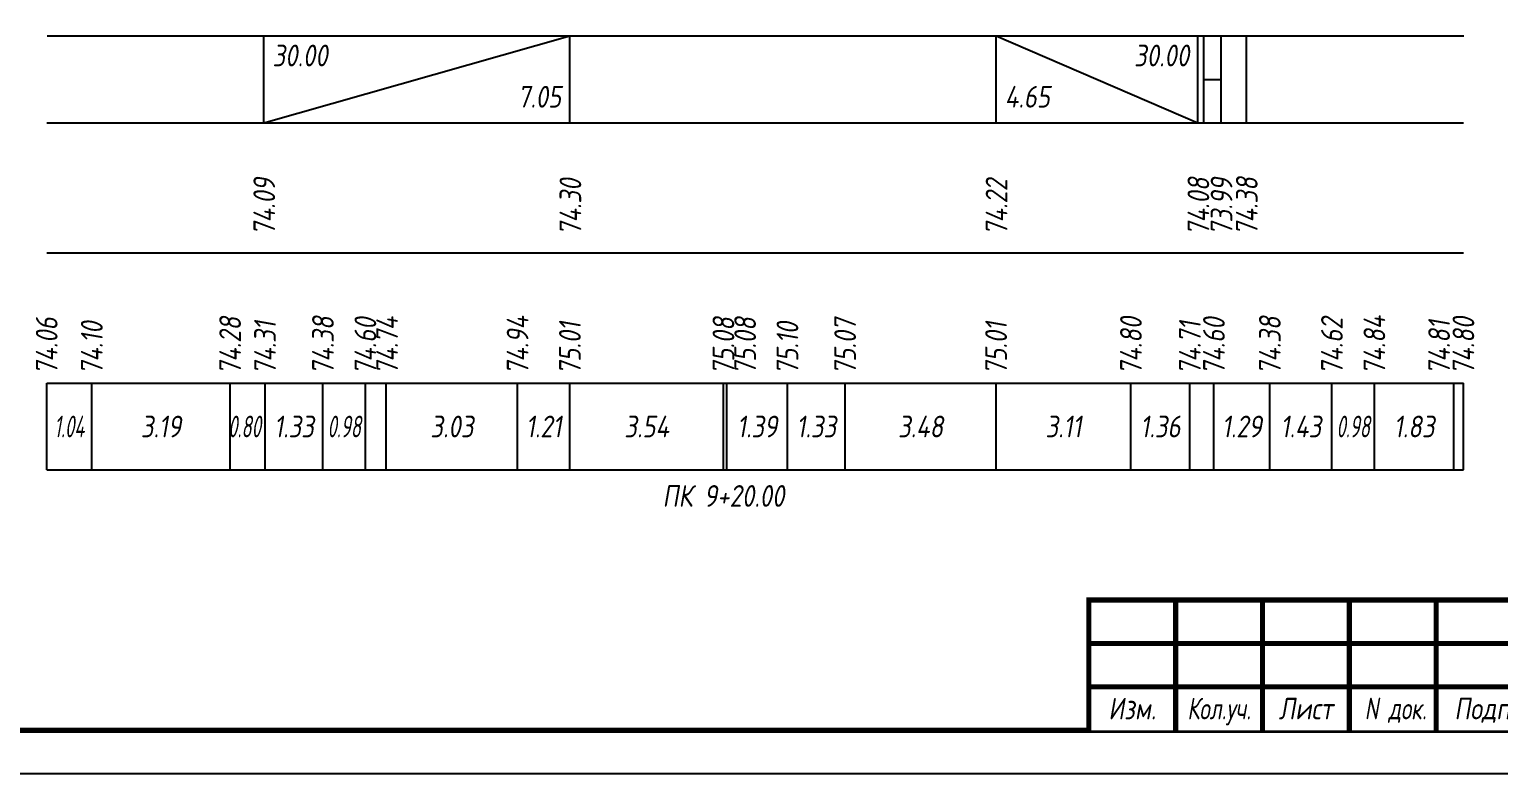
# Model space of a CAD drawing. Extents: x -717 to 1451, y -133302 to 233.
# Drawn here: x 78 to 247.1, y -14493.4 to -14407.7 of the extents above; entities that cross this region are included whole.
import ezdxf
from ezdxf.enums import TextEntityAlignment as Align

# ---------------------------------------------------------------- set-up
doc = ezdxf.new("R2010")
doc.units = 0
for name, color, linetype in [('Зарамочное оформление', 7, 'Continuous'), ('Код_510', 7, 'Continuous'), ('Код_516', 1, 'Continuous'), ('Подписи поперечников', 7, 'Continuous'), ('Таблица', 7, 'Continuous')]:
    doc.layers.add(name, color=color, linetype=linetype)
doc.styles.add('М', font='romand.shx', dxfattribs={"width": 0.8, "oblique": 10, "height": 2.5})

# ---------------------------------------------------------------- blocks, each defined once
blk = doc.blocks.new('Штамп')
at = {"linetype": 'Continuous'}
blk.add_wipeout([(199.95, -411.25), (384.95, -411.25), (384.95, -426.25), (199.95, -426.25)], dxfattribs=at).dxf.layer = 'Зарамочное оформление'
at = {"layer": 'Зарамочное оформление', "linetype": 'Continuous', "lineweight": -3, "const_width": 0.6, "flags": 128}
for points in [[(199.95, -426.25), (199.95, -411.25), (384.95, -411.25)], [(209.95, -411.25), (209.95, -426.25)], [(219.95, -411.25), (219.95, -426.25)], [(229.95, -411.25), (229.95, -426.25)], [(239.95, -411.25), (239.95, -426.25)], [(199.95, -416.25), (264.95, -416.25)], [(199.95, -421.25), (264.95, -421.25)]]:
    blk.add_lwpolyline(points, dxfattribs=at)
at = {"layer": 'Зарамочное оформление', "linetype": 'Continuous', "style": 'М', "oblique": 10}
for s, width, p in [('Изм.', 0.8, (204.95, -423.75)), ('Кол.уч.', 0.7, (214.95, -423.75)), ('Лист', 0.8, (224.95, -423.75)), ('N док.', 0.7, (235.28, -423.75)), ('Подпись', 0.8, (247.45, -423.75))]:
    blk.add_text(s, height=2.5, dxfattribs=dict(at, width=width)).set_placement(p, align=Align.MIDDLE_CENTER)
blk = doc.blocks.new('шифр')
blk.add_blockref('Штамп', (0, -14122))

msp = doc.modelspace()

# ---------------------------------------------------------------- linework, layer by layer
at = {"flags": 128}
msp.add_lwpolyline([(-30.054, -14493.421), (389.946, -14493.421), (389.946, -14196.421), (-30.054, -14196.421)], close=True, dxfattribs=at)
at = {"const_width": 0.6, "flags": 128}
msp.add_lwpolyline([(-10.054, -14488.421), (384.946, -14488.421), (384.946, -14201.421), (-10.054, -14201.421)], close=True, dxfattribs=at)
at = {"layer": 'Код_510'}
for p, q in [((79.946, -14458.421), (79.946, -14448.421)), ((85.145, -14458.421), (85.145, -14448.421)), ((101.072, -14458.421), (101.072, -14448.421)), ((105.091, -14458.421), (105.091, -14448.421)), ((111.762, -14458.421), (111.762, -14448.421)), ((116.646, -14458.421), (116.646, -14448.421)), ((119.041, -14458.421), (119.041, -14448.421)), ((134.174, -14458.421), (134.174, -14448.421)), ((140.201, -14458.421), (140.201, -14448.421)), ((157.879, -14458.421), (157.879, -14448.421)), ((158.281, -14458.421), (158.281, -14448.421)), ((165.252, -14458.421), (165.252, -14448.421)), ((171.894, -14458.421), (171.894, -14448.421)), ((189.277, -14458.421), (189.277, -14448.421)), ((204.807, -14458.421), (204.807, -14448.421)), ((211.592, -14458.421), (211.592, -14448.421)), ((214.363, -14458.421), (214.363, -14448.421)), ((220.802, -14458.421), (220.802, -14448.421)), ((227.951, -14458.421), (227.951, -14448.421)), ((232.84, -14458.421), (232.84, -14448.421)), ((242, -14458.421), (242, -14448.421)), ((243.093, -14458.421), (243.093, -14448.421))]:
    msp.add_line(p, q, dxfattribs=at)
at = {"layer": 'Код_516'}
for p, q in [((104.946, -14418.421), (104.946, -14408.421)), ((104.946, -14418.421), (140.201, -14408.421)), ((140.201, -14418.421), (140.201, -14408.421)), ((189.277, -14418.421), (189.277, -14408.421)), ((189.277, -14408.421), (212.52, -14418.421)), ((212.52, -14418.421), (212.52, -14408.421)), ((213.183, -14418.421), (213.183, -14408.421)), ((215.183, -14418.421), (215.183, -14408.421)), ((218.093, -14418.421), (218.093, -14408.421)), ((213.183, -14413.421), (215.183, -14413.421))]:
    msp.add_line(p, q, dxfattribs=at)
at = {"layer": 'Таблица'}
for p, q in [((80, -14408.421), (243.147, -14408.421)), ((79.946, -14418.421), (243.093, -14418.421)), ((79.946, -14433.421), (243.093, -14433.421)), ((79.946, -14448.421), (243.093, -14448.421)), ((79.946, -14458.421), (243.093, -14458.421))]:
    msp.add_line(p, q, dxfattribs=at)

# ---------------------------------------------------------------- texts
at = {"layer": 'Код_510', "style": 'М', "oblique": 10, "width": 0.8}
for s, p in [('74.06', (79.946, -14447.421)), ('74.10', (85.145, -14447.421)), ('74.28', (101.072, -14447.421)), ('74.31', (105.091, -14447.421)), ('74.38', (111.762, -14447.421)), ('74.60', (116.646, -14447.421)), ('74.74', (119.146, -14447.421)), ('74.94', (134.174, -14447.421)), ('75.01', (140.201, -14447.421)), ('75.08', (157.879, -14447.421)), ('75.08', (160.379, -14447.421)), ('75.10', (165.252, -14447.421)), ('75.07', (171.894, -14447.421)), ('75.01', (189.277, -14447.421)), ('74.80', (204.807, -14447.421)), ('74.71', (211.592, -14447.421)), ('74.60', (214.363, -14447.421)), ('74.38', (220.802, -14447.421)), ('74.62', (227.951, -14447.421)), ('74.84', (232.84, -14447.421)), ('74.81', (240.293, -14447.421)), ('74.80', (243.093, -14447.421))]:
    msp.add_text(s, height=2.5, rotation=90, dxfattribs=at).set_placement(p, align=Align.MIDDLE_LEFT)
at = {"layer": 'Код_510', "style": 'М', "oblique": 10}
for s, width, p in [('1.04', 0.6, (82.545, -14453.421)), ('3.19', 0.8, (93.109, -14453.421)), ('0.80', 0.6, (102.722, -14453.421)), ('1.33', 0.8, (108.426, -14453.421)), ('0.98', 0.6, (114.204, -14453.421)), ('3.03', 0.8, (126.607, -14453.421)), ('1.21', 0.8, (137.188, -14453.421)), ('3.54', 0.8, (149.04, -14453.421)), ('1.39', 0.8, (161.766, -14453.421)), ('1.33', 0.8, (168.573, -14453.421)), ('3.48', 0.8, (180.585, -14453.421)), ('3.11', 0.8, (197.042, -14453.421)), ('1.36', 0.8, (208.199, -14453.421)), ('1.29', 0.8, (217.582, -14453.421)), ('1.43', 0.8, (224.376, -14453.421)), ('0.98', 0.6, (230.396, -14453.421)), ('1.83', 0.8, (237.42, -14453.421))]:
    msp.add_text(s, height=2.5, dxfattribs=dict(at, width=width)).set_placement(p, align=Align.MIDDLE_CENTER)
at = {"layer": 'Код_516', "style": 'М', "oblique": 10, "width": 0.8}
msp.add_text('30.00', height=2.5, dxfattribs=at).set_placement((105.946, -14409.421), align=Align.TOP_LEFT)
msp.add_text('30.00', height=2.5, dxfattribs=at).set_placement((211.52, -14409.421), align=Align.TOP_RIGHT)
msp.add_text('7.05', height=2.5, dxfattribs=at).set_placement((139.201, -14417.421), align=Align.BOTTOM_RIGHT)
msp.add_text('4.65', height=2.5, dxfattribs=at).set_placement((190.277, -14417.421), align=Align.BOTTOM_LEFT)
for s, p in [('74.09', (105, -14431.371)), ('74.30', (140.255, -14431.371)), ('74.22', (189.331, -14431.371)), ('74.08', (212.574, -14431.371)), ('73.99', (215.237, -14431.371)), ('74.38', (218.147, -14431.371))]:
    msp.add_text(s, height=2.5, rotation=90, dxfattribs=at).set_placement(p, align=Align.MIDDLE_LEFT)
at = {"layer": 'Подписи поперечников', "style": 'М', "oblique": 10, "width": 0.8}
msp.add_text('ПК 9+20.00', height=2.5, dxfattribs=at).set_placement((157.879, -14463.421), align=Align.BOTTOM_CENTER)

# ---------------------------------------------------------------- next in the draw order: block references
msp.add_blockref('шифр', (0, 59.829))

doc.saveas('drawing.dxf')
